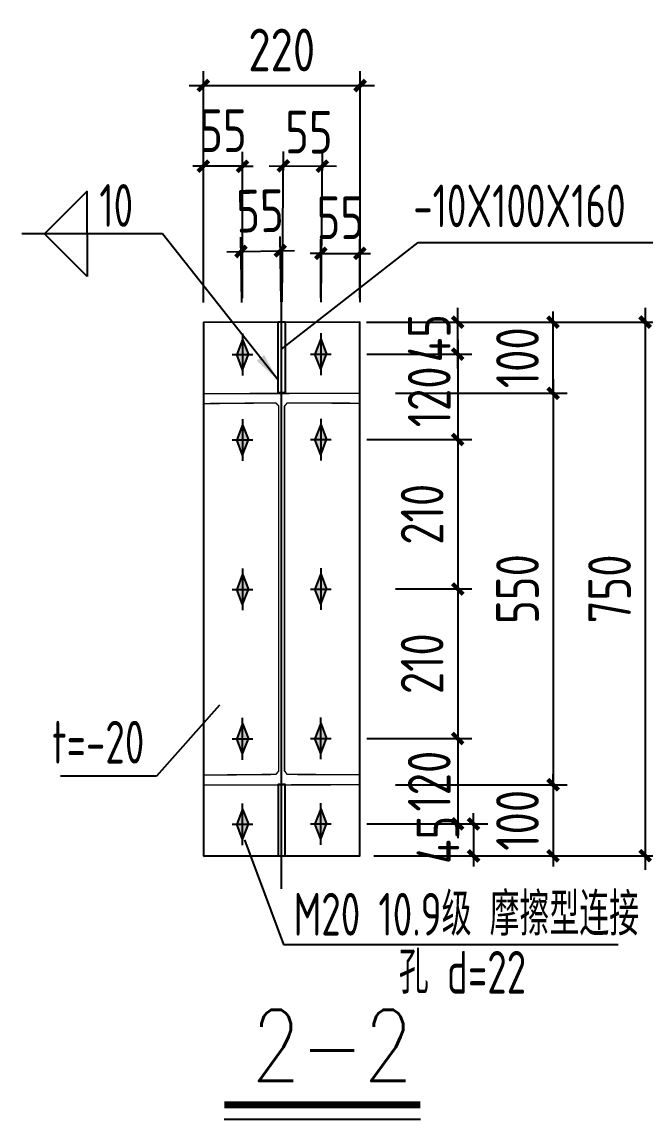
# Model space of a CAD drawing. Extents: x 180850 to 1400258, y 48356 to 327067.
# Drawn here: x 1357736 to 1362115, y 160166 to 167873 of the extents above; entities that cross this region are included whole.
import ezdxf

# ---------------------------------------------------------------- set-up
doc = ezdxf.new("R2010")
doc.units = 0
doc.header["$LTSCALE"] = 1000
for name, color, linetype in [('ADIM', 3, 'Continuous'), ('AXIS', 3, 'Continuous'), ('DOTE', 1, 'Continuous'), ('GL', 150, 'Continuous'), ('PZ', 202, 'Continuous'), ('TEXT', 7, 'Continuous')]:
    doc.layers.add(name, color=color, linetype=linetype)
doc.styles.add('SIM-TSSC', font='simplex.shx', dxfattribs={"width": 0.8, "bigfont": 'tssdchn.shx'})
doc.styles.get("Standard").update_dxf_attribs({"font": 'gbenor.shx', "bigfont": 'gbcbig.shx'})
doc.styles.add('TSSD_Dimension', font='Tssdeng.shx', dxfattribs={"width": 0.8, "bigfont": 'hztxt.shx'})
doc.styles.add('TSSD_Norm', font='tssdeng.shx', dxfattribs={"bigfont": 'hztxt.shx'})
doc.dimstyles.new('TSSD_20_100', dxfattribs={"dimtxt": 300, "dimasz": 75, "dimexe": 100, "dimexo": 250, "dimgap": 100, "dimtad": 1, "dimdec": 0, "dimlfac": 0.2, "dimzin": 0, "dimdsep": 46, "dimtxsty": 'TSSD_Dimension', "dimblk": 'ARCHTICK', "dimcen": 0, "dimdle": 100, "dimclrt": 7, "dimadec": 0, "dimazin": 0, "dimtfac": 1, "dimtdec": 0, "dimtix": 1, "dimtmove": 2, "dimatfit": 3, "dimfxl": 1, "dimtolj": 1, "dimtzin": 0, "dimarcsym": 0})
doc.dimstyles.new('TSSD_LEADER_STYLE_200.0', dxfattribs={"dimtxt": 0.18, "dimasz": 200, "dimexe": 0.18, "dimexo": 0.0625, "dimgap": 0.09, "dimtad": 0, "dimtih": 1, "dimtoh": 1, "dimdec": 4, "dimzin": 0, "dimdsep": 46, "dimtxsty": 'Standard', "dimcen": 0.09, "dimadec": 0, "dimazin": 0, "dimtfac": 1, "dimtdec": 4, "dimtofl": 0, "dimtmove": 0, "dimatfit": 3, "dimfxl": 1, "dimtolj": 1, "dimtzin": 0, "dimarcsym": 0})

# ---------------------------------------------------------------- blocks, each defined once
blk = doc.blocks.new('_ArchTick')
at = {"color": 0, "linetype": 'ByBlock', "const_width": 0.4}
blk.add_lwpolyline([(-0.5, -0.5), (0.5, 0.5)], dxfattribs=at)
blk = doc.blocks.new('*D1999')
at = {"layer": 'AXIS', "color": 0, "lineweight": -2, "transparency": 16777216}
for p, q in [((1359011.4, 165902.3), (1359011.4, 167526.5)), ((1360112.6, 165904.8), (1360112.6, 167526.5)), ((1358911.4, 167426.5), (1360212.6, 167426.5))]:
    blk.add_line(p, q, dxfattribs=at)
at = {"layer": 'Defpoints', "color": 0, "transparency": 16777216}
for p in [(1360112.6, 167426.5), (1359011.4, 165652.3), (1360112.6, 165654.8)]:
    blk.add_point(p, dxfattribs=at)
at = {"layer": 'AXIS', "color": 0, "lineweight": -2, "transparency": 16777216, "xscale": 75, "yscale": 75, "zscale": 75, "rotation": 180}
blk.add_blockref('_ArchTick', (1359011.4, 167426.5), dxfattribs=at)
at = {"layer": 'AXIS', "color": 0, "lineweight": -2, "transparency": 16777216, "xscale": 75, "yscale": 75, "zscale": 75}
blk.add_blockref('_ArchTick', (1360112.6, 167426.5), dxfattribs=at)
at = {"layer": 'AXIS', "color": 7, "transparency": 16777216, "insert": (1359562, 167676.5), "char_height": 300, "attachment_point": 5, "style": 'TSSD_Dimension'}
blk.add_mtext('\\A1;220', dxfattribs=at)
blk = doc.blocks.new('*D2000')
at = {"layer": 'AXIS', "color": 0, "lineweight": -2, "transparency": 16777216}
for p, q in [((1359564.8, 165907.3), (1359574.3, 166962.4)), ((1359838.5, 165904.8), (1359848.1, 166959.9)), ((1359473.4, 166863.3), (1359947.2, 166859))]:
    blk.add_line(p, q, dxfattribs=at)
at = {"layer": 'Defpoints', "color": 0, "transparency": 16777216}
for p in [(1359847.2, 166859.9), (1359562.5, 165657.3), (1359836.2, 165654.8)]:
    blk.add_point(p, dxfattribs=at)
at = {"layer": 'AXIS', "color": 0, "lineweight": -2, "transparency": 16777216, "xscale": 75, "yscale": 75, "zscale": 75}
for p, rotation in [((1359573.4, 166862.4), 179.4798765924479), ((1359847.2, 166859.9), 359.479876592448)]:
    blk.add_blockref('_ArchTick', p, dxfattribs=dict(at, rotation=rotation))
at = {"layer": 'AXIS', "color": 7, "transparency": 16777216, "insert": (1359753, 167099.2), "char_height": 300, "attachment_point": 5, "rotation": 359.47988, "style": 'TSSD_Dimension'}
blk.add_mtext('\\A1;55', dxfattribs=at)
blk = doc.blocks.new('*D2001')
at = {"layer": 'AXIS', "color": 0, "lineweight": -2, "transparency": 16777216}
for p, q in [((1359281.9, 165902.3), (1359273.6, 166360.5)), ((1359558, 165907.2), (1359549.7, 166365.5)), ((1359175.4, 166258.7), (1359651.5, 166267.3))]:
    blk.add_line(p, q, dxfattribs=at)
at = {"layer": 'Defpoints', "color": 0, "transparency": 16777216}
for p in [(1359551.5, 166265.5), (1359286.4, 165652.3), (1359562.5, 165657.3)]:
    blk.add_point(p, dxfattribs=at)
at = {"layer": 'AXIS', "color": 0, "lineweight": -2, "transparency": 16777216, "xscale": 75, "yscale": 75, "zscale": 75}
for p, rotation in [((1359275.4, 166260.5), 181.0311827975953), ((1359551.5, 166265.5), 1.031182797595322)]:
    blk.add_blockref('_ArchTick', p, dxfattribs=dict(at, rotation=rotation))
at = {"layer": 'AXIS', "color": 7, "transparency": 16777216, "insert": (1359409.2, 166545.7), "char_height": 300, "attachment_point": 5, "rotation": 1.03118, "style": 'TSSD_Dimension'}
blk.add_mtext('\\A1;55', dxfattribs=at)
blk = doc.blocks.new('_WELD004')
at = {"color": 0, "linetype": 'ByBlock'}
for p, q in [((0, 1), (1, 0)), ((0, 0), (0, 1))]:
    blk.add_line(p, q, dxfattribs=at)
blk = doc.blocks.new('*D2086')
at = {"layer": 'AXIS', "color": 0, "lineweight": -2, "transparency": 16777216}
for p, q in [((1360798.4, 165439.4), (1360798.4, 165864)), ((1360158.4, 165764), (1360898.4, 165764)), ((1360158.9, 165539.4), (1360898.4, 165539.4))]:
    blk.add_line(p, q, dxfattribs=at)
at = {"layer": 'Defpoints', "color": 0, "transparency": 16777216}
for p in [(1359908.4, 165764), (1360798.4, 165764), (1359908.9, 165539.4)]:
    blk.add_point(p, dxfattribs=at)
at = {"layer": 'AXIS', "color": 0, "lineweight": -2, "transparency": 16777216, "xscale": 75, "yscale": 75, "zscale": 75}
for p, rotation in [((1360798.4, 165764), 90), ((1360798.4, 165539.4), 270)]:
    blk.add_blockref('_ArchTick', p, dxfattribs=dict(at, rotation=rotation))
at = {"layer": 'AXIS', "color": 7, "transparency": 16777216, "insert": (1360598.4, 165651.7), "char_height": 300, "attachment_point": 5, "rotation": 90, "style": 'TSSD_Dimension'}
blk.add_mtext('\\A1;45', dxfattribs=at)
blk = doc.blocks.new('*D2087')
at = {"layer": 'AXIS', "color": 0, "lineweight": -2, "transparency": 16777216}
for p, q in [((1360798.4, 165639.4), (1360798.4, 164839.4)), ((1360158.9, 165539.4), (1360898.4, 165539.4)), ((1360158.9, 164939.4), (1360898.4, 164939.4))]:
    blk.add_line(p, q, dxfattribs=at)
at = {"layer": 'Defpoints', "color": 0, "transparency": 16777216}
for p in [(1359908.9, 165539.4), (1359908.9, 164939.4), (1360798.4, 164939.4)]:
    blk.add_point(p, dxfattribs=at)
at = {"layer": 'AXIS', "color": 0, "lineweight": -2, "transparency": 16777216, "xscale": 75, "yscale": 75, "zscale": 75}
for p, rotation in [((1360798.4, 165539.4), 90), ((1360798.4, 164939.4), 270)]:
    blk.add_blockref('_ArchTick', p, dxfattribs=dict(at, rotation=rotation))
at = {"layer": 'AXIS', "color": 7, "transparency": 16777216, "insert": (1360598.4, 165239.4), "char_height": 300, "attachment_point": 5, "rotation": 90, "style": 'TSSD_Dimension'}
blk.add_mtext('\\A1;120', dxfattribs=at)
blk = doc.blocks.new('*D2088')
at = {"layer": 'AXIS', "color": 0, "lineweight": -2, "transparency": 16777216}
for p, q in [((1360798.4, 165039.4), (1360798.4, 163789.7)), ((1360158.9, 164939.4), (1360898.4, 164939.4)), ((1360361.2, 163889.7), (1360898.4, 163889.7))]:
    blk.add_line(p, q, dxfattribs=at)
at = {"layer": 'Defpoints', "color": 0, "transparency": 16777216}
for p in [(1359908.9, 164939.4), (1360111.2, 163889.7), (1360798.4, 163889.7)]:
    blk.add_point(p, dxfattribs=at)
at = {"layer": 'AXIS', "color": 0, "lineweight": -2, "transparency": 16777216, "xscale": 75, "yscale": 75, "zscale": 75}
for p, rotation in [((1360798.4, 164939.4), 90), ((1360798.4, 163889.7), 270)]:
    blk.add_blockref('_ArchTick', p, dxfattribs=dict(at, rotation=rotation))
at = {"layer": 'AXIS', "color": 7, "transparency": 16777216, "insert": (1360548.4, 164414.6), "char_height": 300, "attachment_point": 5, "rotation": 90, "style": 'TSSD_Dimension'}
blk.add_mtext('\\A1;210', dxfattribs=at)
blk = doc.blocks.new('*D2089')
at = {"layer": 'AXIS', "color": 0, "lineweight": -2, "transparency": 16777216}
for p, q in [((1360798.4, 163989.7), (1360798.4, 162739.4)), ((1360361.2, 163889.7), (1360898.4, 163889.7)), ((1360158.9, 162839.4), (1360898.4, 162839.4))]:
    blk.add_line(p, q, dxfattribs=at)
at = {"layer": 'Defpoints', "color": 0, "transparency": 16777216}
for p in [(1360111.2, 163889.7), (1359908.9, 162839.4), (1360798.4, 162839.4)]:
    blk.add_point(p, dxfattribs=at)
at = {"layer": 'AXIS', "color": 0, "lineweight": -2, "transparency": 16777216, "xscale": 75, "yscale": 75, "zscale": 75}
for p, rotation in [((1360798.4, 163889.7), 90), ((1360798.4, 162839.4), 270)]:
    blk.add_blockref('_ArchTick', p, dxfattribs=dict(at, rotation=rotation))
at = {"layer": 'AXIS', "color": 7, "transparency": 16777216, "insert": (1360548.4, 163364.6), "char_height": 300, "attachment_point": 5, "rotation": 90, "style": 'TSSD_Dimension'}
blk.add_mtext('\\A1;210', dxfattribs=at)
blk = doc.blocks.new('*D2090')
at = {"layer": 'AXIS', "color": 0, "lineweight": -2, "transparency": 16777216}
for p, q in [((1360798.4, 162939.4), (1360798.4, 162139.4)), ((1360158.9, 162839.4), (1360898.4, 162839.4)), ((1360158.9, 162239.4), (1360898.4, 162239.4))]:
    blk.add_line(p, q, dxfattribs=at)
at = {"layer": 'Defpoints', "color": 0, "transparency": 16777216}
for p in [(1359908.9, 162839.4), (1359908.9, 162239.4), (1360798.4, 162239.4)]:
    blk.add_point(p, dxfattribs=at)
at = {"layer": 'AXIS', "color": 0, "lineweight": -2, "transparency": 16777216, "xscale": 75, "yscale": 75, "zscale": 75}
for p, rotation in [((1360798.4, 162839.4), 90), ((1360798.4, 162239.4), 270)]:
    blk.add_blockref('_ArchTick', p, dxfattribs=dict(at, rotation=rotation))
at = {"layer": 'AXIS', "color": 7, "transparency": 16777216, "insert": (1360598.4, 162539.4), "char_height": 300, "attachment_point": 5, "rotation": 90, "style": 'TSSD_Dimension'}
blk.add_mtext('\\A1;120', dxfattribs=at)
blk = doc.blocks.new('*D2091')
at = {"layer": 'AXIS', "color": 0, "lineweight": -2, "transparency": 16777216}
for p, q in [((1360909.4, 162239.4), (1360909.4, 162314.4)), ((1360158.9, 162239.4), (1361009.4, 162239.4)), ((1360909.4, 162239.4), (1360909.4, 162014.7)), ((1360207.8, 162014.7), (1361009.4, 162014.7)), ((1360909.4, 162014.7), (1360909.4, 161939.7))]:
    blk.add_line(p, q, dxfattribs=at)
at = {"layer": 'Defpoints', "color": 0, "transparency": 16777216}
for p in [(1359908.9, 162239.4), (1359957.8, 162014.7), (1360909.4, 162014.7)]:
    blk.add_point(p, dxfattribs=at)
at = {"layer": 'AXIS', "color": 0, "lineweight": -2, "transparency": 16777216, "xscale": 75, "yscale": 75, "zscale": 75}
for p, rotation in [((1360909.4, 162239.4), 270), ((1360909.4, 162014.7), 90)]:
    blk.add_blockref('_ArchTick', p, dxfattribs=dict(at, rotation=rotation))
at = {"layer": 'AXIS', "color": 7, "transparency": 16777216, "insert": (1360659.4, 162127.1), "char_height": 300, "attachment_point": 5, "rotation": 90, "style": 'TSSD_Dimension'}
blk.add_mtext('\\A1;45', dxfattribs=at)
blk = doc.blocks.new('*D2002')
at = {"layer": 'AXIS', "color": 0, "lineweight": -2, "transparency": 16777216}
for p, q in [((1362115.3, 165864.4), (1362115.3, 161915.7)), ((1360361.2, 165764.4), (1362215.3, 165764.4)), ((1360359.9, 162015.7), (1362215.3, 162015.7))]:
    blk.add_line(p, q, dxfattribs=at)
at = {"layer": 'Defpoints', "color": 0, "transparency": 16777216}
for p in [(1360111.2, 165764.4), (1360109.9, 162015.7), (1362115.3, 162015.7)]:
    blk.add_point(p, dxfattribs=at)
at = {"layer": 'AXIS', "color": 0, "lineweight": -2, "transparency": 16777216, "xscale": 75, "yscale": 75, "zscale": 75}
for p, rotation in [((1362115.3, 165764.4), 90), ((1362115.3, 162015.7), 270)]:
    blk.add_blockref('_ArchTick', p, dxfattribs=dict(at, rotation=rotation))
at = {"layer": 'AXIS', "color": 7, "transparency": 16777216, "insert": (1361865.3, 163890.1), "char_height": 300, "attachment_point": 5, "rotation": 90, "style": 'TSSD_Dimension'}
blk.add_mtext('\\A1;750', dxfattribs=at)
blk = doc.blocks.new('*D2092')
at = {"layer": 'AXIS', "color": 0, "lineweight": -2, "transparency": 16777216}
for p, q in [((1359011.4, 165933.4), (1359011.4, 166959.7)), ((1359286.4, 165933.4), (1359286.4, 166959.7)), ((1359011.4, 166859.7), (1358936.4, 166859.7)), ((1359286.4, 166859.7), (1359011.4, 166859.7)), ((1359286.4, 166859.7), (1359361.4, 166859.7))]:
    blk.add_line(p, q, dxfattribs=at)
at = {"layer": 'Defpoints', "color": 0, "transparency": 16777216}
for p in [(1359011.4, 166859.7), (1359011.4, 165683.4), (1359286.4, 165683.4)]:
    blk.add_point(p, dxfattribs=at)
at = {"layer": 'AXIS', "color": 0, "lineweight": -2, "transparency": 16777216, "xscale": 75, "yscale": 75, "zscale": 75}
blk.add_blockref('_ArchTick', (1359011.4, 166859.7), dxfattribs=at)
at = {"layer": 'AXIS', "color": 0, "lineweight": -2, "transparency": 16777216, "xscale": 75, "yscale": 75, "zscale": 75, "rotation": 180}
blk.add_blockref('_ArchTick', (1359286.4, 166859.7), dxfattribs=at)
at = {"layer": 'AXIS', "color": 7, "transparency": 16777216, "insert": (1359148.9, 167109.7), "char_height": 300, "attachment_point": 5, "style": 'TSSD_Dimension'}
blk.add_mtext('\\A1;55', dxfattribs=at)
blk = doc.blocks.new('*D2093')
at = {"layer": 'AXIS', "color": 0, "lineweight": -2, "transparency": 16777216}
for p, q in [((1359836.2, 165935.9), (1359836.2, 166347.6)), ((1360111.2, 165935.9), (1360111.2, 166347.6)), ((1359836.2, 166247.6), (1359761.2, 166247.6)), ((1359836.2, 166247.6), (1360111.2, 166247.6)), ((1360111.2, 166247.6), (1360186.2, 166247.6))]:
    blk.add_line(p, q, dxfattribs=at)
at = {"layer": 'Defpoints', "color": 0, "transparency": 16777216}
for p in [(1360111.2, 166247.6), (1359836.2, 165685.9), (1360111.2, 165685.9)]:
    blk.add_point(p, dxfattribs=at)
at = {"layer": 'AXIS', "color": 0, "lineweight": -2, "transparency": 16777216, "xscale": 75, "yscale": 75, "zscale": 75}
blk.add_blockref('_ArchTick', (1359836.2, 166247.6), dxfattribs=at)
at = {"layer": 'AXIS', "color": 0, "lineweight": -2, "transparency": 16777216, "xscale": 75, "yscale": 75, "zscale": 75, "rotation": 180}
blk.add_blockref('_ArchTick', (1360111.2, 166247.6), dxfattribs=at)
at = {"layer": 'AXIS', "color": 7, "transparency": 16777216, "insert": (1359973.7, 166497.6), "char_height": 300, "attachment_point": 5, "style": 'TSSD_Dimension'}
blk.add_mtext('\\A1;55', dxfattribs=at)
blk = doc.blocks.new('*D2003')
at = {"layer": 'AXIS', "color": 0, "lineweight": -2, "transparency": 16777216}
for p, q in [((1361468.4, 165364.4), (1361468.4, 162414.4)), ((1360361.2, 165264.4), (1361568.4, 165264.4)), ((1360361.2, 162514.4), (1361568.4, 162514.4))]:
    blk.add_line(p, q, dxfattribs=at)
at = {"layer": 'Defpoints', "color": 0, "transparency": 16777216}
for p in [(1360111.2, 165264.4), (1360111.2, 162514.4), (1361468.4, 162514.4)]:
    blk.add_point(p, dxfattribs=at)
at = {"layer": 'AXIS', "color": 0, "lineweight": -2, "transparency": 16777216, "xscale": 75, "yscale": 75, "zscale": 75}
for p, rotation in [((1361468.4, 165264.4), 90), ((1361468.4, 162514.4), 270)]:
    blk.add_blockref('_ArchTick', p, dxfattribs=dict(at, rotation=rotation))
at = {"layer": 'AXIS', "color": 7, "transparency": 16777216, "insert": (1361218.4, 163889.4), "char_height": 300, "attachment_point": 5, "rotation": 90, "style": 'TSSD_Dimension'}
blk.add_mtext('\\A1;550', dxfattribs=at)
blk = doc.blocks.new('*D2004')
at = {"layer": 'AXIS', "color": 0, "lineweight": -2, "transparency": 16777216}
for p, q in [((1361468.4, 162514.4), (1361468.4, 162589.4)), ((1360361.2, 162514.4), (1361568.4, 162514.4)), ((1361468.4, 162514.4), (1361468.4, 162014.4)), ((1360361.2, 162014.4), (1361568.4, 162014.4)), ((1361468.4, 162014.4), (1361468.4, 161939.4))]:
    blk.add_line(p, q, dxfattribs=at)
at = {"layer": 'Defpoints', "color": 0, "transparency": 16777216}
for p in [(1360111.2, 162514.4), (1360111.2, 162014.4), (1361468.4, 162014.4)]:
    blk.add_point(p, dxfattribs=at)
at = {"layer": 'AXIS', "color": 0, "lineweight": -2, "transparency": 16777216, "xscale": 75, "yscale": 75, "zscale": 75}
for p, rotation in [((1361468.4, 162514.4), 270), ((1361468.4, 162014.4), 90)]:
    blk.add_blockref('_ArchTick', p, dxfattribs=dict(at, rotation=rotation))
at = {"layer": 'AXIS', "color": 7, "transparency": 16777216, "insert": (1361218.4, 162264.4), "char_height": 300, "attachment_point": 5, "rotation": 90, "style": 'TSSD_Dimension'}
blk.add_mtext('\\A1;100', dxfattribs=at)
blk = doc.blocks.new('*D2005')
at = {"layer": 'AXIS', "color": 0, "lineweight": -2, "transparency": 16777216}
for p, q in [((1361468.4, 165764.4), (1361468.4, 165839.4)), ((1360361.2, 165764.4), (1361568.4, 165764.4)), ((1361468.4, 165264.4), (1361468.4, 165764.4)), ((1360361.2, 165264.4), (1361568.4, 165264.4)), ((1361468.4, 165264.4), (1361468.4, 165189.4))]:
    blk.add_line(p, q, dxfattribs=at)
at = {"layer": 'Defpoints', "color": 0, "transparency": 16777216}
for p in [(1360111.2, 165764.4), (1361468.4, 165764.4), (1360111.2, 165264.4)]:
    blk.add_point(p, dxfattribs=at)
at = {"layer": 'AXIS', "color": 0, "lineweight": -2, "transparency": 16777216, "xscale": 75, "yscale": 75, "zscale": 75}
for p, rotation in [((1361468.4, 165764.4), 270), ((1361468.4, 165264.4), 90)]:
    blk.add_blockref('_ArchTick', p, dxfattribs=dict(at, rotation=rotation))
at = {"layer": 'AXIS', "color": 7, "transparency": 16777216, "insert": (1361218.4, 165514.4), "char_height": 300, "attachment_point": 5, "rotation": 90, "style": 'TSSD_Dimension'}
blk.add_mtext('\\A1;100', dxfattribs=at)

msp = doc.modelspace()

# ---------------------------------------------------------------- hatches: boundary and pattern name
h = msp.add_hatch(color=256)
h.paths.add_polyline_path([(1359245.19, 165536.95), (1359286.36, 165536.95), (1359286.36, 165643.47)])
h.paths.add_polyline_path([(1359286.36, 165643.47), (1359286.36, 165536.95), (1359327.53, 165536.95)])
h.paths.add_polyline_path([(1359327.53, 165536.95), (1359286.36, 165536.95), (1359286.36, 165430.43)])
h.paths.add_polyline_path([(1359286.36, 165536.95), (1359245.19, 165536.95), (1359286.36, 165430.43)])
h = msp.add_hatch(color=256)
h.paths.add_polyline_path([(1359795.07, 165539.44), (1359836.24, 165539.44), (1359836.24, 165645.96)])
h.paths.add_polyline_path([(1359836.24, 165645.96), (1359836.24, 165539.44), (1359877.4, 165539.44)])
h.paths.add_polyline_path([(1359877.4, 165539.44), (1359836.24, 165539.44), (1359836.24, 165432.92)])
h.paths.add_polyline_path([(1359836.24, 165539.44), (1359795.07, 165539.44), (1359836.24, 165432.92)])
h = msp.add_hatch(color=256)
h.paths.add_polyline_path([(1359245.19, 164936.95), (1359286.36, 164936.95), (1359286.36, 165043.47)])
h.paths.add_polyline_path([(1359286.36, 165043.47), (1359286.36, 164936.95), (1359327.53, 164936.95)])
h.paths.add_polyline_path([(1359327.53, 164936.95), (1359286.36, 164936.95), (1359286.36, 164830.43)])
h.paths.add_polyline_path([(1359286.36, 164936.95), (1359245.19, 164936.95), (1359286.36, 164830.43)])
h = msp.add_hatch(color=256)
h.paths.add_polyline_path([(1359795.07, 164939.44), (1359836.24, 164939.44), (1359836.24, 165045.96)])
h.paths.add_polyline_path([(1359836.24, 165045.96), (1359836.24, 164939.44), (1359877.4, 164939.44)])
h.paths.add_polyline_path([(1359877.4, 164939.44), (1359836.24, 164939.44), (1359836.24, 164832.92)])
h.paths.add_polyline_path([(1359836.24, 164939.44), (1359795.07, 164939.44), (1359836.24, 164832.92)])
h = msp.add_hatch(color=256)
h.paths.add_polyline_path([(1359245.19, 163886.95), (1359286.36, 163886.95), (1359286.36, 163993.47)])
h.paths.add_polyline_path([(1359286.36, 163993.47), (1359286.36, 163886.95), (1359327.53, 163886.95)])
h.paths.add_polyline_path([(1359327.53, 163886.95), (1359286.36, 163886.95), (1359286.36, 163780.43)])
h.paths.add_polyline_path([(1359286.36, 163886.95), (1359245.19, 163886.95), (1359286.36, 163780.43)])
h = msp.add_hatch(color=256)
h.paths.add_polyline_path([(1359795.07, 163889.44), (1359836.24, 163889.44), (1359836.24, 163995.96)])
h.paths.add_polyline_path([(1359836.24, 163995.96), (1359836.24, 163889.44), (1359877.4, 163889.44)])
h.paths.add_polyline_path([(1359877.4, 163889.44), (1359836.24, 163889.44), (1359836.24, 163782.92)])
h.paths.add_polyline_path([(1359836.24, 163889.44), (1359795.07, 163889.44), (1359836.24, 163782.92)])
h = msp.add_hatch(color=256)
h.paths.add_polyline_path([(1359795.07, 162839.44), (1359836.24, 162839.44), (1359836.24, 162732.92)])
h.paths.add_polyline_path([(1359836.24, 162732.92), (1359836.24, 162839.44), (1359877.4, 162839.44)])
h.paths.add_polyline_path([(1359877.4, 162839.44), (1359836.24, 162839.44), (1359836.24, 162945.96)])
h.paths.add_polyline_path([(1359836.24, 162839.44), (1359795.07, 162839.44), (1359836.24, 162945.96)])
h = msp.add_hatch(color=256)
h.paths.add_polyline_path([(1359245.19, 162836.95), (1359286.36, 162836.95), (1359286.36, 162730.43)])
h.paths.add_polyline_path([(1359286.36, 162730.43), (1359286.36, 162836.95), (1359327.53, 162836.95)])
h.paths.add_polyline_path([(1359327.53, 162836.95), (1359286.36, 162836.95), (1359286.36, 162943.47)])
h.paths.add_polyline_path([(1359286.36, 162836.95), (1359245.19, 162836.95), (1359286.36, 162943.47)])
h = msp.add_hatch(color=256)
h.paths.add_polyline_path([(1359245.19, 162236.95), (1359286.36, 162236.95), (1359286.36, 162130.43)])
h.paths.add_polyline_path([(1359286.36, 162130.43), (1359286.36, 162236.95), (1359327.53, 162236.95)])
h.paths.add_polyline_path([(1359327.53, 162236.95), (1359286.36, 162236.95), (1359286.36, 162343.47)])
h.paths.add_polyline_path([(1359286.36, 162236.95), (1359245.19, 162236.95), (1359286.36, 162343.47)])
h = msp.add_hatch(color=256)
h.paths.add_polyline_path([(1359795.07, 162239.44), (1359836.24, 162239.44), (1359836.24, 162132.92)])
h.paths.add_polyline_path([(1359836.24, 162132.92), (1359836.24, 162239.44), (1359877.4, 162239.44)])
h.paths.add_polyline_path([(1359877.4, 162239.44), (1359836.24, 162239.44), (1359836.24, 162345.96)])
h.paths.add_polyline_path([(1359836.24, 162239.44), (1359795.07, 162239.44), (1359836.24, 162345.96)])

# ---------------------------------------------------------------- linework, layer by layer
for p, q in [((1359286.36, 165643.47), (1359245.19, 165536.95)), ((1359286.36, 165683.45), (1359286.36, 165390.46)), ((1359286.36, 165643.47), (1359327.53, 165536.95)), ((1359836.24, 165645.96), (1359795.07, 165539.44)), ((1359836.24, 165685.93), (1359836.24, 165392.94)), ((1359836.24, 165645.96), (1359877.4, 165539.44)), ((1359213.7, 165536.95), (1359359.02, 165536.95)), ((1359286.36, 165430.43), (1359245.19, 165536.95)), ((1359286.36, 165430.43), (1359327.53, 165536.95)), ((1359763.58, 165539.44), (1359908.9, 165539.44)), ((1359836.24, 165432.92), (1359795.07, 165539.44)), ((1359836.24, 165432.92), (1359877.4, 165539.44)), ((1359286.36, 165043.47), (1359245.19, 164936.95)), ((1359286.36, 165083.45), (1359286.36, 164790.46)), ((1359286.36, 165043.47), (1359327.53, 164936.95)), ((1359836.24, 165045.96), (1359795.07, 164939.44)), ((1359836.24, 165085.93), (1359836.24, 164792.94)), ((1359836.24, 165045.96), (1359877.4, 164939.44)), ((1359213.7, 164936.95), (1359359.02, 164936.95)), ((1359286.36, 164830.43), (1359245.19, 164936.95)), ((1359286.36, 164830.43), (1359327.53, 164936.95)), ((1359763.58, 164939.44), (1359908.9, 164939.44)), ((1359836.24, 164832.92), (1359795.07, 164939.44)), ((1359836.24, 164832.92), (1359877.4, 164939.44)), ((1359286.36, 164033.45), (1359286.36, 163740.46)), ((1359836.24, 164035.93), (1359836.24, 163742.94)), ((1359286.36, 163993.47), (1359245.19, 163886.95)), ((1359286.36, 163993.47), (1359327.53, 163886.95)), ((1359836.24, 163995.96), (1359795.07, 163889.44)), ((1359836.24, 163995.96), (1359877.4, 163889.44)), ((1359213.7, 163886.95), (1359359.02, 163886.95)), ((1359286.36, 163780.43), (1359245.19, 163886.95)), ((1359286.36, 163780.43), (1359327.53, 163886.95)), ((1359763.58, 163889.44), (1359908.9, 163889.44)), ((1359836.24, 163782.92), (1359795.07, 163889.44)), ((1359836.24, 163782.92), (1359877.4, 163889.44)), ((1359286.36, 162690.46), (1359286.36, 162983.45)), ((1359836.24, 162945.96), (1359795.07, 162839.44)), ((1359836.24, 162692.94), (1359836.24, 162985.93)), ((1359836.24, 162945.96), (1359877.4, 162839.44)), ((1359286.36, 162943.47), (1359245.19, 162836.95)), ((1359286.36, 162943.47), (1359327.53, 162836.95)), ((1359213.7, 162836.95), (1359359.02, 162836.95)), ((1359286.36, 162730.43), (1359245.19, 162836.95)), ((1359286.36, 162730.43), (1359327.53, 162836.95)), ((1359763.58, 162839.44), (1359908.9, 162839.44)), ((1359836.24, 162732.92), (1359795.07, 162839.44)), ((1359836.24, 162732.92), (1359877.4, 162839.44)), ((1359286.36, 162343.47), (1359245.19, 162236.95)), ((1359286.36, 162090.46), (1359286.36, 162383.45)), ((1359286.36, 162343.47), (1359327.53, 162236.95)), ((1359836.24, 162345.96), (1359795.07, 162239.44)), ((1359836.24, 162092.94), (1359836.24, 162385.93)), ((1359836.24, 162345.96), (1359877.4, 162239.44)), ((1359213.7, 162236.95), (1359359.02, 162236.95)), ((1359286.36, 162130.43), (1359245.19, 162236.95)), ((1359286.36, 162130.43), (1359327.53, 162236.95)), ((1359763.58, 162239.44), (1359908.9, 162239.44)), ((1359836.24, 162132.92), (1359795.07, 162239.44)), ((1359836.24, 162132.92), (1359877.4, 162239.44))]:
    msp.add_line(p, q)
at = {"layer": 'ADIM', "const_width": 50}
msp.add_lwpolyline([(1359157.82, 160265.54), (1360536.28, 160265.54)], dxfattribs=at)
at = {"layer": 'ADIM'}
msp.add_lwpolyline([(1359157.82, 160165.54), (1360536.28, 160165.54)], dxfattribs=at)
at = {"layer": 'AXIS'}
for p, q in [((1358724.83, 166384.12), (1357736.31, 166384.12)), ((1359560.36, 165573.87), (1360520.04, 166322.87)), ((1360520.04, 166322.87), (1362193.2, 166322.87)), ((1359124.25, 163073.93), (1358682.33, 162574.33)), ((1358682.33, 162574.33), (1358006.52, 162574.33)), ((1359300.83, 162127.01), (1359573.57, 161391.3)), ((1359573.57, 161391.3), (1361925.75, 161391.3))]:
    msp.add_line(p, q, dxfattribs=at)
at = {"layer": 'DOTE'}
msp.add_line((1359561.11, 161783.92), (1359561.11, 166141.52), dxfattribs=at)
at = {"layer": 'GL', "const_width": 10}
msp.add_lwpolyline([(1359011.36, 162511.95), (1360111.24, 162514.44), (1360111.24, 162584.44), (1359600.36, 162586.92), (1359581.11, 162611.92), (1359581.11, 165173.67), (1359600.36, 165196.92), (1360111.24, 165194.44), (1360111.24, 165264.44), (1359011.36, 165261.95), (1359011.36, 165191.95), (1359521.11, 165196.92), (1359541.11, 165174.49), (1359541.11, 162611.92), (1359521.11, 162586.92), (1359011.36, 162581.95), (1359011.36, 162511.95)], close=True, dxfattribs=at)
at = {"layer": 'PZ'}
msp.add_line((1360111.24, 162015.68), (1359011.36, 162011.95), dxfattribs=at)
for points in [[(1359011.36, 162012.57), (1360111.24, 162015.06), (1360111.24, 165764.44), (1359011.36, 165761.95)], [(1359536.11, 165766.92), (1359586.11, 165766.92), (1359586.11, 165266.92), (1359536.11, 165266.92)], [(1359536.3, 162013.82), (1359586.3, 162013.82), (1359586.11, 162516.92), (1359536.11, 162516.92)]]:
    msp.add_lwpolyline(points, close=True, dxfattribs=at)

# ---------------------------------------------------------------- block references
at = {"layer": 'AXIS', "xscale": -300, "yscale": 300, "zscale": 300}
msp.add_blockref('_WELD004', (1358194.9, 166384.12), dxfattribs=at)
at = {"layer": 'AXIS', "xscale": 300, "yscale": 300, "zscale": 300, "rotation": 180}
msp.add_blockref('_WELD004', (1358194.9, 166384.12), dxfattribs=at)

# ---------------------------------------------------------------- texts
at = {"layer": 'TEXT', "style": 'TSSD_Norm', "width": 0.7}
for s, p in [('10', (1358280.29, 166434.12)), ('-10X100X160', (1360485.84, 166431.22)), ('t=-20', (1357947.95, 162663.38)), ('M20 10.9级 摩擦型连接', (1359644.41, 161454.62)), ('孔 d=22', (1360384.68, 161046.6))]:
    msp.add_text(s, height=300, rotation=360, dxfattribs=at).set_placement(p)
at = {"layer": 'TEXT', "linetype": 'ByBlock', "style": 'SIM-TSSC', "width": 0.8}
msp.add_text('2-2', height=500, dxfattribs=at).set_placement((1359351.06, 160433.19))

# ---------------------------------------------------------------- dimensions: what is measured, and where the dimension line sits
at = {"layer": 'AXIS'}
for base, p1, p2, picture, middle in [((1360112.61, 167426.54), (1359011.36, 165652.3), (1360112.61, 165654.78), '*D1999', (1359561.99, 167676.54)), ((1359011.36, 166859.72), (1359286.36, 165683.45), (1359011.36, 165683.45), '*D2092', (1359148.86, 167109.72)), ((1360111.24, 166247.65), (1359836.24, 165685.93), (1360111.24, 165685.93), '*D2093', (1359973.74, 166497.65))]:
    dim = msp.add_linear_dim(base=base, p1=p1, p2=p2, dimstyle='TSSD_20_100', dxfattribs=at)
    dim.commit()
    dim.dimension.update_dxf_attribs({"geometry": picture, "text_midpoint": middle})
for base, p1, p2, angle, picture, middle, dimtype in [((1359847.18, 166859.91), (1359562.49, 165657.27), (1359836.24, 165654.78), 359.479877, '*D2000', (1359752.95, 167099.22), 161), ((1359551.54, 166265.5), (1359286.36, 165652.3), (1359562.49, 165657.27), 1.031183, '*D2001', (1359409.23, 166545.7), 161), ((1360798.36, 165763.98), (1359908.9, 165539.44), (1359908.39, 165763.98), 90, '*D2086', (1360598.36, 165651.71), 160), ((1360798.36, 164939.44), (1359908.9, 165539.44), (1359908.9, 164939.44), 90, '*D2087', (1360598.36, 165239.44), 160), ((1360798.36, 162239.44), (1359908.9, 162839.44), (1359908.9, 162239.44), 90, '*D2090', (1360598.36, 162539.44), 160)]:
    dim = msp.add_linear_dim(base=base, p1=p1, p2=p2, angle=angle, dimstyle='TSSD_20_100', dxfattribs=at)
    dim.commit()
    dim.dimension.update_dxf_attribs({"geometry": picture, "text_midpoint": middle, "dimtype": dimtype})
for base, p1, p2, angle, picture, middle in [((1362115.3, 162015.68), (1360111.24, 165764.44), (1360109.87, 162015.68), 90, '*D2002', (1361865.3, 163890.06)), ((1361468.43, 165764.44), (1360111.24, 165264.44), (1360111.24, 165764.44), 270, '*D2005', (1361218.43, 165514.44)), ((1361468.43, 162514.44), (1360111.24, 165264.44), (1360111.24, 162514.44), 90, '*D2003', (1361218.43, 163889.44)), ((1360798.36, 163889.75), (1359908.9, 164939.44), (1360111.24, 163889.75), 90, '*D2088', (1360548.36, 164414.59)), ((1360798.36, 162839.44), (1360111.24, 163889.75), (1359908.9, 162839.44), 90, '*D2089', (1360548.36, 163364.59)), ((1361468.43, 162014.44), (1360111.24, 162514.44), (1360111.24, 162014.44), 90, '*D2004', (1361218.43, 162264.44)), ((1360909.43, 162014.71), (1359908.9, 162239.44), (1359957.83, 162014.71), 90, '*D2091', (1360659.43, 162127.07))]:
    dim = msp.add_linear_dim(base=base, p1=p1, p2=p2, angle=angle, dimstyle='TSSD_20_100', dxfattribs=at)
    dim.commit()
    dim.dimension.update_dxf_attribs({"geometry": picture, "text_midpoint": middle})

# ---------------------------------------------------------------- leaders
msp.add_leader([(1359536.11, 165356.82), (1358724.83, 166384.12)], dimstyle='TSSD_LEADER_STYLE_200.0', dxfattribs=at)

doc.saveas('drawing.dxf')
